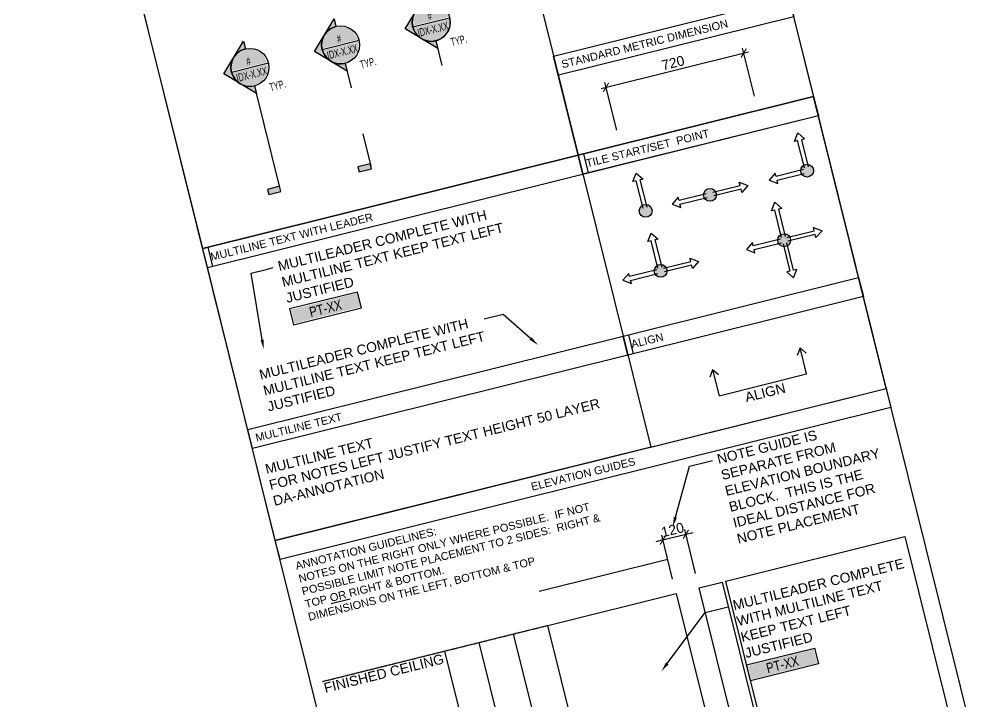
# Model space of a CAD drawing. Header units: inches. Extents: x 122939 to 389145, y 29603 to 574065.
# Drawn here: x 178297 to 183216, y 499840 to 503302 of the extents above; entities that cross this region are included whole.
import ezdxf
from ezdxf import colors
from ezdxf.entities.mleader import LeaderData, LeaderLine
from ezdxf.enums import TextEntityAlignment as Align
from ezdxf.math import Vec2, Vec3

# ---------------------------------------------------------------- set-up
doc = ezdxf.new("R2010")
doc.units = ezdxf.units.IN
doc.header["$MEASUREMENT"] = 0
doc.linetypes.add('HIDDEN', pattern=[0.375, 0.25, -0.125])
for name, color, linetype in [('DA-ANNO-DIMENSION', 1, 'Continuous'), ('DA-ANNOTATION', 2, 'Continuous'), ('DA-ELEV-1', 6, 'Continuous')]:
    doc.layers.add(name, color=color, linetype=linetype)
doc.styles.add('ARIAL', font='arial.ttf')
doc.styles.add('DA-dim', font='arial.ttf')
doc.styles.add('DA-NOTE', font='arial.ttf', dxfattribs={"height": 1})
doc.styles.add('DA-NOTE_0.60', font='arial.ttf', dxfattribs={"width": 0.6})
doc.styles.add('DA-NOTE_0.80', font='arial.ttf', dxfattribs={"width": 0.8, "height": 1})
doc.styles.add('DA-notes', font='arial.ttf')
doc.dimstyles.new('DA-20', dxfattribs={"dimtxt": 50, "dimasz": 37.5, "dimexe": 25, "dimexo": 75, "dimgap": 12.5, "dimtad": 1, "dimdec": 0, "dimrnd": 5, "dimdsep": 46, "dimtxsty": 'DA-dim', "dimblk": 'ARCHTICK', "dimcen": 4, "dimdle": 25, "dimadec": 0, "dimazin": 0, "dimtfac": 1, "dimtdec": 0, "dimtix": 1, "dimtmove": 2, "dimatfit": 3, "dimfxl": 1, "dimarcsym": 0})

# ---------------------------------------------------------------- blocks, each defined once
blk = doc.blocks.new('*U452')
at = {"transparency": 16777216}
h = blk.add_hatch(color=254, dxfattribs=at)
h.dxf.hatch_style = 1
h.paths.add_polyline_path([(-0.3399, 0.1524), (0.3399, 0.1524), (0.3399, 0.0101), (-0.3399, 0.0101)])
blk.add_lwpolyline([(-0.35, 0.1625), (0.35, 0.1625), (0.35, 0), (-0.35, 0)], close=True, dxfattribs=at)
at = {"layer": 'DA-ANNOTATION', "transparency": 16777216, "style": 'DA-NOTE_0.80', "width": 0.8}
blk.add_attdef('FINISHTAG', text='', height=0.1, dxfattribs=at).set_placement((0, 0.08125), align=Align.MIDDLE_CENTER)
blk = doc.blocks.new('*U465')
at = {"layer": 'DA-ANNOTATION', "linetype": 'HIDDEN', "ltscale": 0.5}
for p, q in [((-58.89, 71.25), (0, 71.25)), ((-58.89, 0), (0, 0))]:
    blk.add_line(p, q, dxfattribs=at)
at = {"layer": 'DA-ELEV-1'}
blk.add_lwpolyline([(0, 71.25), (33.62, 71.25), (33.62, 0), (0, 0)], close=True, dxfattribs=at)
at = {"layer": 'Defpoints', "ltscale": 15}
for p, q in [((0, -41.38), (0, -42.62)), ((-0.67, -42), (0.67, -42))]:
    blk.add_line(p, q, dxfattribs=at)
at = {"layer": 'Defpoints', "color": 251, "ltscale": 15, "true_color": 0x636466}
for points in [[(0, 80.25), (33.62, 80.25)], [(-27, 71.25), (-27, 0)], [(-18, 71.25), (-18, 0)], [(-9, 71.25), (-9, 0)], [(-58.89, 0), (-58.89, 0.97)], [(-39.97, 0), (0, 0)], [(0, -9), (33.62, -9)], [(0, -18), (33.62, -18)], [(0, -27), (33.62, -27)]]:
    blk.add_lwpolyline(points, dxfattribs=at)
at = {"layer": 'DA-ANNOTATION', "char_height": 2.5, "attachment_point": 1, "style": 'DA-NOTE'}
for s, width, insert in [('FINISHED CEILING', 2930.3507, (-58.89, 70.75)), ('\\pxql;FINISHED FLOOR', 2699.1556, (-58.89, -0.5))]:
    blk.add_mtext_dynamic_manual_height_columns(s, width=width, gutter_width=0, heights=[809.85], dxfattribs=dict(at, insert=insert))
blk = doc.blocks.new('*U464')
at = {"layer": 'Defpoints', "color": 251, "true_color": 0x636466}
for points in [[(1200, -7221), (600, -7221), (600, 0), (1200, 0)], [(1293, 0), (5975, 0), (5975, -7221), (1293, -7221)]]:
    blk.add_lwpolyline(points, close=True, dxfattribs=at)
blk = doc.blocks.new('*U485')
h = blk.add_hatch(color=256)
h.dxf.hatch_style = 1
edge = h.paths.add_edge_path()
edge.add_line((0, 0.2692), (0, 0.19))
edge.add_arc((0, 0), 0.19, 90, 270)
edge.add_line((0, -0.19), (0, -0.2692))
edge.add_line((0, -0.2692), (-0.2692, 0))
edge.add_line((-0.2692, 0), (0, 0.2692))
at = {"transparency": 33554687}
h = blk.add_hatch(color=254, dxfattribs=at)
h.dxf.hatch_style = 1
edge = h.paths.add_edge_path()
edge.add_line((0.18, 0.01), (-0.18, 0.01))
edge.add_arc((0, -0.0001), 0.1803, 3.22718, 176.77282, ccw=False)
h = blk.add_hatch(color=254, dxfattribs=at)
h.dxf.hatch_style = 1
edge = h.paths.add_edge_path()
edge.add_line((0.18, -0.01), (-0.18, -0.01))
edge.add_arc((0, 0.0001), 0.1803, 183.22718, 356.77282)
h = blk.add_hatch(color=256)
h.dxf.hatch_style = 1
h.paths.add_polyline_path([(0, -1.2239), (-0.125, -1.2239), (-0.125, -1.2781), (0, -1.2781)])
for p, q in [((-0.19, 0), (0.19, 0)), ((0, -1.251), (0, -0.25))]:
    blk.add_line(p, q)
blk.add_lwpolyline([(0, 0.2692), (0, 0.19, 1), (0, -0.19), (0, -0.2692), (-0.2692, 0)], format="xyb", close=True)
blk.add_lwpolyline([(0, -1.2239), (-0.125, -1.2239), (-0.125, -1.2781), (0, -1.2781)], close=True)
blk.add_circle((0, 0), 0.19)
at = {"style": 'DA-NOTE_0.60', "width": 0.6}
blk.add_attdef('VIEWPORT', text='', height=0.08, dxfattribs=at).set_placement((0, 0), align=Align.BOTTOM_CENTER)
blk.add_attdef('SHEET', text='', height=0.08, dxfattribs=at).set_placement((0, -0.0315), align=Align.TOP_CENTER)
blk.add_attdef('NOTE', text='', height=0.08, dxfattribs=at).set_placement((0.1417, -0.3055), align=Align.BOTTOM_LEFT)
blk = doc.blocks.new('*U481')
for points in [[(1.16, -1.64), (0, 0), (-1.16, -1.64)], [(0, 0), (0, -6.78), (22.88, -6.78), (22.88, 0)], [(24.05, -1.64), (22.88, 0), (21.72, -1.64)]]:
    blk.add_lwpolyline(points)
at = {"style": 'DA-notes', "flags": 8}
blk.add_attdef('ALIGN', text='', height=2.5, dxfattribs=at).set_placement((11.57, -8.83), align=Align.MIDDLE_CENTER)
blk = doc.blocks.new('_ARCHTICK')
at = {"color": 0, "linetype": 'ByBlock', "const_width": 0.15}
blk.add_lwpolyline([(-0.5, -0.5), (0.5, 0.5)], dxfattribs=at)
blk = doc.blocks.new('*D496')
at = {"layer": 'DA-ANNO-DIMENSION', "color": 0, "lineweight": -2, "transparency": 16777216}
for p, q in [((181249.6, 502950.9), (181996.8, 503136.8)), ((182026.9, 502912.4), (181966.5, 503155)), ((181328.2, 502738.6), (181267.8, 502981.2))]:
    blk.add_line(p, q, dxfattribs=at)
at = {"layer": 'Defpoints', "color": 0, "transparency": 16777216}
for p in [(181972.6, 503130.7), (182045, 502839.6), (181346.3, 502665.8)]:
    blk.add_point(p, dxfattribs=at)
at = {"layer": 'DA-ANNO-DIMENSION', "color": 0, "lineweight": -2, "transparency": 16777216, "xscale": 37.5, "yscale": 37.5, "zscale": 37.5}
for p, rotation in [((181972.6, 503130.7), 13.97142328439375), ((181273.9, 502956.9), 193.9714232843937)]:
    blk.add_blockref('_ARCHTICK', p, dxfattribs=dict(at, rotation=rotation))
at = {"layer": 'DA-ANNO-DIMENSION', "color": 0, "transparency": 16777216, "insert": (181614, 503080.7), "char_height": 50, "attachment_point": 5, "rotation": 13.9714, "style": 'DA-dim'}
blk.add_mtext('720', dxfattribs=at)
blk = doc.blocks.new('*U467')
at = {"transparency": 33554687}
h = blk.add_hatch(color=256, dxfattribs=at)
h.dxf.hatch_style = 1
edge = h.paths.add_edge_path()
edge.add_arc((0, 0), 1.63, 0, 360)
for points in [[(-0.49, 0.85), (-0.49, 7.98), (-1.34, 7.98), (0, 9.89)], [(0, 9.89), (1.34, 7.98), (0.49, 7.98), (0.49, 0.85)], [(-0.85, 0.49), (-7.98, 0.49), (-7.98, 1.34), (-9.89, 0)], [(0.85, 0.49), (7.98, 0.49), (7.98, 1.34), (9.89, 0)], [(9.89, 0), (7.98, -1.34), (7.98, -0.49), (0.85, -0.49)], [(-9.89, 0), (-7.98, -1.34), (-7.98, -0.49), (-0.85, -0.49)]]:
    blk.add_lwpolyline(points)
blk.add_circle((0, 0), 1.63)
blk = doc.blocks.new('*U477')
h = blk.add_hatch(color=256)
h.dxf.hatch_style = 1
edge = h.paths.add_edge_path()
edge.add_line((0, 0.2692), (0, 0.19))
edge.add_arc((0, 0), 0.19, 90, 270)
edge.add_line((0, -0.19), (0, -0.2692))
edge.add_line((0, -0.2692), (-0.2692, 0))
edge.add_line((-0.2692, 0), (0, 0.2692))
at = {"transparency": 33554687}
h = blk.add_hatch(color=254, dxfattribs=at)
h.dxf.hatch_style = 1
edge = h.paths.add_edge_path()
edge.add_line((0.18, 0.01), (-0.18, 0.01))
edge.add_arc((0, -0.0001), 0.1803, 3.22718, 176.77282, ccw=False)
h = blk.add_hatch(color=254, dxfattribs=at)
h.dxf.hatch_style = 1
edge = h.paths.add_edge_path()
edge.add_line((0.18, -0.01), (-0.18, -0.01))
edge.add_arc((0, 0.0001), 0.1803, 183.22718, 356.77282)
h = blk.add_hatch(color=256)
h.dxf.hatch_style = 1
h.paths.add_polyline_path([(0, -1.2229), (-0.125, -1.2229), (-0.125, -1.2771), (0, -1.2771)])
for p, q in [((-0.19, 0), (0.19, 0)), ((0, -0.19), (0, -0.4433)), ((0, -0.9167), (0, -1.25))]:
    blk.add_line(p, q)
blk.add_lwpolyline([(0, 0.2692), (0, 0.19, 1), (0, -0.19), (0, -0.2692), (-0.2692, 0)], format="xyb", close=True)
blk.add_lwpolyline([(0, -1.2229), (-0.125, -1.2229), (-0.125, -1.2771), (0, -1.2771)], close=True)
blk.add_circle((0, 0), 0.19)
at = {"style": 'DA-NOTE_0.60', "width": 0.6}
blk.add_attdef('VIEWPORT', text='', height=0.08, dxfattribs=at).set_placement((0, 0), align=Align.BOTTOM_CENTER)
blk.add_attdef('SHEET', text='', height=0.08, dxfattribs=at).set_placement((0, -0.0315), align=Align.TOP_CENTER)
blk.add_attdef('NOTE', text='', height=0.08, dxfattribs=at).set_placement((0.1417, -0.3055), align=Align.BOTTOM_LEFT)
blk = doc.blocks.new('*U476')
at = {"transparency": 33554687}
h = blk.add_hatch(color=256, dxfattribs=at)
h.dxf.hatch_style = 1
edge = h.paths.add_edge_path()
edge.add_arc((0, 0), 1.63, 0, 360)
for points in [[(-0.49, 0.85), (-0.49, 7.98), (-1.34, 7.98), (0, 9.89)], [(0, 9.89), (1.34, 7.98), (0.49, 7.98), (0.49, 0.85)]]:
    blk.add_lwpolyline(points)
blk.add_circle((0, 0), 1.63)
blk = doc.blocks.new('*U478')
h = blk.add_hatch(color=256)
h.dxf.hatch_style = 1
edge = h.paths.add_edge_path()
edge.add_line((0, 0.2692), (0, 0.19))
edge.add_arc((0, 0), 0.19, 90, 270)
edge.add_line((0, -0.19), (0, -0.2692))
edge.add_line((0, -0.2692), (-0.2692, 0))
edge.add_line((-0.2692, 0), (0, 0.2692))
at = {"transparency": 33554687}
h = blk.add_hatch(color=254, dxfattribs=at)
h.dxf.hatch_style = 1
edge = h.paths.add_edge_path()
edge.add_line((0.18, 0.01), (-0.18, 0.01))
edge.add_arc((0, -0.0001), 0.1803, 3.22718, 176.77282, ccw=False)
h = blk.add_hatch(color=254, dxfattribs=at)
h.dxf.hatch_style = 1
edge = h.paths.add_edge_path()
edge.add_line((0.18, -0.01), (-0.18, -0.01))
edge.add_arc((0, 0.0001), 0.1803, 183.22718, 356.77282)
for p, q in [((-0.19, 0), (0.19, 0)), ((-0.19, 0), (0.19, 0)), ((0, -0.19), (0, -0.4433))]:
    blk.add_line(p, q)
blk.add_lwpolyline([(0, 0.2692), (0, 0.19, 1), (0, -0.19), (0, -0.2692), (-0.2692, 0)], format="xyb", close=True)
blk.add_circle((0, 0), 0.19)
blk.add_arc((0, 0), 0.19, 180, 0)
at = {"style": 'DA-NOTE_0.60', "width": 0.6}
blk.add_attdef('VIEWPORT', text='', height=0.08, dxfattribs=at).set_placement((0, 0), align=Align.BOTTOM_CENTER)
blk.add_attdef('SHEET', text='', height=0.08, dxfattribs=at).set_placement((0, -0.0315), align=Align.TOP_CENTER)
blk.add_attdef('NOTE', text='', height=0.08, dxfattribs=at).set_placement((0.1417, -0.3055), align=Align.BOTTOM_LEFT)
blk = doc.blocks.new('*U466')
at = {"transparency": 33554687}
h = blk.add_hatch(color=256, dxfattribs=at)
h.dxf.hatch_style = 1
edge = h.paths.add_edge_path()
edge.add_arc((0, 0), 1.63, 0, 360)
for points in [[(-0.85, 0.49), (-7.98, 0.49), (-7.98, 1.34), (-9.89, 0)], [(0.85, 0.49), (7.98, 0.49), (7.98, 1.34), (9.89, 0)], [(9.89, 0), (7.98, -1.34), (7.98, -0.49), (0.85, -0.49)], [(-9.89, 0), (-7.98, -1.34), (-7.98, -0.49), (-0.85, -0.49)]]:
    blk.add_lwpolyline(points)
blk.add_circle((0, 0), 1.63)
blk = doc.blocks.new('*U468')
at = {"transparency": 33554687}
h = blk.add_hatch(color=256, dxfattribs=at)
h.dxf.hatch_style = 1
edge = h.paths.add_edge_path()
edge.add_arc((0, 0), 1.63, 0, 360)
for points in [[(-0.49, 0.85), (-0.49, 7.98), (-1.34, 7.98), (0, 9.89)], [(0, 9.89), (1.34, 7.98), (0.49, 7.98), (0.49, 0.85)], [(-0.85, 0.49), (-7.98, 0.49), (-7.98, 1.34), (-9.89, 0)], [(0.85, 0.49), (7.98, 0.49), (7.98, 1.34), (9.89, 0)], [(9.89, 0), (7.98, -1.34), (7.98, -0.49), (0.85, -0.49)], [(-9.89, 0), (-7.98, -1.34), (-7.98, -0.49), (-0.85, -0.49)], [(-0.49, -0.85), (-0.49, -7.98), (-1.34, -7.98), (0, -9.89)], [(0, -9.89), (1.34, -7.98), (0.49, -7.98), (0.49, -0.85)]]:
    blk.add_lwpolyline(points)
blk.add_circle((0, 0), 1.63)
blk = doc.blocks.new('*U469')
at = {"transparency": 33554687}
h = blk.add_hatch(color=256, dxfattribs=at)
h.dxf.hatch_style = 1
edge = h.paths.add_edge_path()
edge.add_arc((0, 0), 1.63, 0, 360)
for points in [[(-0.49, 0.85), (-0.49, 7.98), (-1.34, 7.98), (0, 9.89)], [(0, 9.89), (1.34, 7.98), (0.49, 7.98), (0.49, 0.85)], [(-0.85, 0.49), (-7.98, 0.49), (-7.98, 1.34), (-9.89, 0)], [(-9.89, 0), (-7.98, -1.34), (-7.98, -0.49), (-0.85, -0.49)]]:
    blk.add_lwpolyline(points)
blk.add_circle((0, 0), 1.63)
blk = doc.blocks.new('*D497')
at = {"color": 0, "lineweight": -2, "transparency": 16777216}
for p, q in [((181612.2, 500461.3), (181556.8, 500684.2)), ((181562.8, 500659.9), (181679.3, 500688.9)), ((181728.7, 500490.3), (181673.2, 500713.2)), ((181679.3, 500688.9), (181715.7, 500697.9)), ((181562.8, 500659.9), (181526.4, 500650.9))]:
    blk.add_line(p, q, dxfattribs=at)
at = {"layer": 'Defpoints', "color": 0, "transparency": 16777216}
for p in [(181679.3, 500688.9), (181630.3, 500388.5), (181746.8, 500417.5)]:
    blk.add_point(p, dxfattribs=at)
at = {"color": 0, "lineweight": -2, "transparency": 16777216, "xscale": 37.5, "yscale": 37.5, "zscale": 37.5}
for p, rotation in [((181562.8, 500659.9), 13.97142328439378), ((181679.3, 500688.9), 193.9714232843937)]:
    blk.add_blockref('_ARCHTICK', p, dxfattribs=dict(at, rotation=rotation))
at = {"color": 0, "transparency": 16777216, "insert": (181611.9, 500711.3), "char_height": 50, "attachment_point": 5, "rotation": 13.9714, "style": 'DA-dim'}
blk.add_mtext('120', dxfattribs=at)

msp = doc.modelspace()

# ---------------------------------------------------------------- linework, layer by layer
at = {"color": 7, "elevation": 0}
for points in [[(178296.642, 505877.756), (181397.269, 506649.186), (185979.94, 488229.964), (182879.314, 487458.533)], [(181007.912, 503115.091), (182202.594, 503412.326), (182327.593, 502909.917), (181132.91, 502612.682)], [(181007.912, 503115.091), (182202.594, 503412.326), (182226.738, 503315.284), (181032.055, 503018.049)], [(179226.966, 502138.487), (182327.593, 502909.917), (182351.737, 502812.876), (179251.11, 502041.445)], [(182327.593, 502909.917), (181132.91, 502612.682), (181501.41, 501131.565), (182696.092, 501428.8)], [(179226.966, 502138.487), (181132.91, 502612.682), (181501.41, 501131.565), (179595.465, 500657.369)], [(179595.465, 500657.369), (182696.092, 501428.8), (182720.236, 501331.758), (179619.609, 500560.328)]]:
    msp.add_lwpolyline(points, close=True, dxfattribs=at)
at = {"elevation": 0}
for points in [[(178913.214, 503399.558), (180819.158, 503873.754), (181132.91, 502612.682), (179226.966, 502138.487)], [(181132.91, 502612.682), (182327.593, 502909.917), (182351.737, 502812.876), (181157.054, 502515.641)], [(181361.344, 501694.535), (182556.026, 501991.77), (182580.17, 501894.728), (181385.487, 501597.493)], [(179455.4, 501220.339), (181361.344, 501694.535), (181385.487, 501597.493), (179479.543, 501123.298)]]:
    msp.add_lwpolyline(points, close=True, dxfattribs=at)
at = {"layer": 'Defpoints'}
for p, q in [((181185.002, 502522.594, 0), (181160.858, 502619.636, 0)), ((179279.058, 502048.398, 0), (179254.914, 502145.44, 0)), ((181413.435, 501604.447, 0), (181389.292, 501701.488, 0))]:
    msp.add_line(p, q, dxfattribs=at)

# ---------------------------------------------------------------- block references
at = {"xscale": 20, "yscale": 20, "zscale": 20, "rotation": 13.97142328298568}
msp.add_blockref('*U465', (181321.963, 498843.333, 0), dxfattribs=at)
at = {"layer": 'DA-ANNOTATION', "rotation": 13.97142328298568}
for name, p, xscale, yscale, zscale, values in [('*U478', (180386.737, 503286.641, 0), 508, 508, 508, {'VIEWPORT': '#', 'SHEET': 'IDX-X.XX', 'NOTE': 'TYP.'}), ('*U477', (179926.819, 503172.214, 0), 508, 508, 508, {'VIEWPORT': '#', 'SHEET': 'IDX-X.XX', 'NOTE': 'TYP.'}), ('*U485', (179466.901, 503057.787, 0), 508, 508, 508, {'VIEWPORT': '#', 'SHEET': 'IDX-X.XX', 'NOTE': 'TYP.'}), ('*U481', (181814.721, 501523.641, 0), 20, 20, 20, {'ALIGN': 'ALIGN'}), ('*U452', (182179.492, 499988.416, 0), 508, 508, 508, {'FINISHTAG': 'PT-XX'})]:
    msp.add_blockref(name, p, dxfattribs=dict(at, xscale=xscale, yscale=yscale, zscale=zscale)).add_auto_attribs(values)
at = {"layer": 'DA-ANNOTATION', "xscale": 20, "yscale": 20, "zscale": 20, "rotation": 13.97142328298568}
for name, p in [('*U469', (182294.613, 502533.829, 0)), ('*U476', (181475.447, 502330.022, 0)), ('*U466', (181801.857, 502411.232, 0)), ('*U468', (182178.345, 502181.397, 0)), ('*U467', (181551.242, 502025.375, 0))]:
    msp.add_blockref(name, p, dxfattribs=at)
at = {"layer": 'DA-ANNOTATION'}
ref = msp.add_blockref('*U452', (179840.67, 501875.248, 0), dxfattribs=dict(at, xscale=-508, yscale=508, zscale=508, rotation=193.9714232829857))
ref.add_attrib('FINISHTAG', 'PT-XX', dxfattribs={"transparency": 16777216, "height": 50.8, "rotation": 13.971423, "style": 'DA-NOTE_0.80', "width": 0.8}).set_placement((179850.635, 501835.194, 0), align=Align.MIDDLE_CENTER)
at = {"layer": 'Defpoints', "xscale": 0.2, "yscale": 0.2, "zscale": 0.2, "rotation": 13.97142328298568}
msp.add_blockref('*U464', (181630.346, 500388.519, 0), dxfattribs=at)

# ---------------------------------------------------------------- texts
at = {"color": 7, "char_height": 40, "rotation": 13.971423, "style": 'ARIAL'}
for s, width, insert, attachment_point in [('STANDARD METRIC DIMENSION', 891.52689, (181043.353, 503091.928, 0), 1), ('TILE START/SET  POINT', 891.52689, (181168.351, 502589.519, 0), 1), ('MULTILINE TEXT WITH LEADER', 891.52689, (179262.407, 502115.323, 0), 1), ('ALIGN', 891.52689, (181396.785, 501671.372, 0), 1), ('MULTILINE TEXT', 891.52689, (179490.841, 501197.176, 0), 1), ('ELEVATION GUIDES', 978.98229, (181153.022, 501013.972, 0), 2)]:
    msp.add_mtext_dynamic_manual_height_columns(s, width=width, gutter_width=4, heights=[0], dxfattribs=dict(at, insert=insert, attachment_point=attachment_point))
at = {"color": 7, "insert": (179693.445, 500547.093, 0), "char_height": 40, "width": 1560.40477, "attachment_point": 1, "rotation": 13.971423, "style": 'ARIAL'}
msp.add_mtext('ANNOTATION GUIDELINES:\\PNOTES ON THE RIGHT ONLY WHERE POSSIBLE.  IF NOT POSSIBLE LIMIT NOTE PLACEMENT TO 2 SIDES:  RIGHT & TOP {\\LOR} RIGHT & BOTTOM.  \\PDIMENSIONS ON THE LEFT, BOTTOM & TOP', dxfattribs=at)
at = {"layer": 'DA-ANNOTATION', "insert": (179539.202, 501042.879, 0), "char_height": 50, "width": 2009.54555, "attachment_point": 1, "rotation": 13.971423, "style": 'DA-NOTE'}
msp.add_mtext('MULTILINE TEXT\\PFOR NOTES LEFT JUSTIFY TEXT HEIGHT 50 LAYER DA-ANNOTATION', dxfattribs=at)

# ---------------------------------------------------------------- dimensions: what is measured, and where the dimension line sits
at = {"color": 7}
dim = msp.add_linear_dim(base=(181679.272, 500688.893, 0), p1=(181630.346, 500388.519, 0), p2=(181746.796, 500417.491, 0), angle=13.971423, dimstyle='DA-20', dxfattribs=at)
dim.commit()
dim.dimension.update_dxf_attribs({"geometry": '*D497', "text_midpoint": (181611.865, 500711.31, 0)})
at = {"layer": 'DA-ANNO-DIMENSION'}
dim = msp.add_linear_dim(base=(181972.576, 503130.736, 0), p1=(181346.307, 502665.776, 0), p2=(182045.007, 502839.611, 0), angle=13.971423, dimstyle='DA-20', dxfattribs=at)
dim.commit()
dim.dimension.update_dxf_attribs({"geometry": '*D496', "text_midpoint": (181614.044, 503080.722, 0)})

# ---------------------------------------------------------------- leaders
at = {"color": 7}
ml = msp.add_multileader_mtext('Standard', dxfattribs=at)
ml.set_content('NOTE GUIDE IS SEPARATE FROM ELEVATION BOUNDARY BLOCK.  THIS IS THE IDEAL DISTANCE FOR NOTE PLACEMENT', color=7, style='DA-notes')
ml.set_leader_properties()
ml.build(insert=Vec2(0, 0))
ml.multileader.update_dxf_attribs({"dogleg_length": 295.449, "arrow_head_size": 50})
ctx = ml.context
ctx.base_point, ctx.char_height, ctx.arrow_head_size, ctx.landing_gap_size, ctx.plane_origin, ctx.plane_x_axis, ctx.plane_y_axis = Vec3(181814.781, 501062.54, 0), 50, 50, 25, Vec3(181716.377, 500782.814, 0), Vec3(0.97041627, 0.24143792), Vec3(-0.24143792, 0.97041627)
notes = []
notes.append((ctx, [(0, (1, 1, 0), (181779.874, 501053.856, 0), (0.97041627, 0.24143792), 35.971, [(0, [(181612.83, 500726.799, 0), (181698.331, 501033.568, 0)], 0, [])])]))
ctx.mtext.insert, ctx.mtext.text_direction, ctx.mtext.rotation, ctx.mtext.width, ctx.mtext.defined_height, ctx.mtext.flow_direction = Vec3(181832.903, 501093.25, 0), Vec3(0.97041627, 0.24143792), 0.24384734, 894.72995, 377.319, 5
at = {"layer": 'DA-ANNOTATION'}
ml = msp.add_multileader_mtext('Standard', dxfattribs=at)
ml.set_content('MULTILEADER COMPLETE WITH MULTILINE TEXT KEEP TEXT LEFT JUSTIFIED', color=256, style='DA-notes')
ml.set_leader_properties()
ml.build(insert=Vec2(0, 0))
ml.multileader.update_dxf_attribs({"dogleg_length": 295.449, "arrow_head_size": 50})
ctx = ml.context
ctx.base_point, ctx.char_height, ctx.arrow_head_size, ctx.landing_gap_size, ctx.plane_origin, ctx.plane_x_axis, ctx.plane_y_axis = Vec3(179585.396, 502041.731, 0), 50, 50, 25, Vec3(179428.016, 501747.332, 0), Vec3(0.97041627, 0.24143792), Vec3(-0.24143792, 0.97041627)
notes.append((ctx, [(0, (1, 1, 0), (179548.468, 502032.544, 0), (0.97041627, 0.24143792), 38.053, [(0, [(179537.172, 501626.553, 0), (179473.533, 502013.9, 0)], 0, [])])]))
ctx.mtext.insert, ctx.mtext.text_direction, ctx.mtext.rotation, ctx.mtext.width, ctx.mtext.flow_direction = Vec3(179603.517, 502072.441, 0), Vec3(0.97041627, 0.24143792), 0.24384734, 1430.10193, 5
ml = msp.add_multileader_mtext('Standard', dxfattribs=at)
ml.set_content('MULTILEADER COMPLETE WITH MULTILINE TEXT KEEP TEXT LEFT JUSTIFIED', color=256, style='DA-notes')
ml.set_leader_properties()
ml.build(insert=Vec2(0, 0))
ml.multileader.update_dxf_attribs({"dogleg_length": 295.449, "arrow_head_size": 50})
ctx = ml.context
ctx.base_point, ctx.char_height, ctx.arrow_head_size, ctx.landing_gap_size, ctx.plane_origin, ctx.plane_x_axis, ctx.plane_y_axis = Vec3(179491.178, 501490.666, 0), 50, 50, 25, Vec3(180333.048, 501444.878, 0), Vec3(0.97041627, 0.24143792), Vec3(-0.24143792, 0.97041627)
notes.append((ctx, [(0, (1, 1, 0), (180752.752, 501804.544, 0), (-0.97041627, -0.24143792), 100, [(0, [(180928.795, 501649.268, 0)], 0, [])])]))
ctx.mtext.insert, ctx.mtext.text_direction, ctx.mtext.rotation, ctx.mtext.width, ctx.mtext.flow_direction = Vec3(179509.299, 501521.376, 0), Vec3(0.97041627, 0.24143792), 0.24384734, 1464.56336, 5
ml = msp.add_multileader_mtext('Standard', dxfattribs=at)
ml.set_content('MULTILEADER COMPLETE WITH MULTILINE TEXT KEEP TEXT LEFT JUSTIFIED', color=256, style='DA-notes')
ml.set_leader_properties()
ml.build(insert=Vec2(0, 0))
ml.multileader.update_dxf_attribs({"dogleg_length": 295.449, "arrow_head_size": 50})
ctx = ml.context
ctx.base_point, ctx.char_height, ctx.arrow_head_size, ctx.landing_gap_size, ctx.plane_origin, ctx.plane_x_axis, ctx.plane_y_axis = Vec3(181894.509, 500320.806, 0), 50, 50, 25, Vec3(181796.105, 500041.08, 0), Vec3(0.97041627, 0.24143792), Vec3(-0.24143792, 0.97041627)
notes.append((ctx, [(0, (1, 1, 0), (181859.602, 500312.121, 0), (0.97041627, 0.24143792), 35.971, [(0, [(181554.858, 499992.78, 0), (181778.059, 500291.833, 0)], 0, [])])]))
ctx.mtext.insert, ctx.mtext.text_direction, ctx.mtext.rotation, ctx.mtext.width, ctx.mtext.defined_height, ctx.mtext.flow_direction = Vec3(181912.631, 500351.516, 0), Vec3(0.97041627, 0.24143792), 0.24384734, 894.72995, 377.319, 5
for ctx, leaders in notes:
    for number, flags, end, landing, length, lines in leaders:
        leader = LeaderData()
        leader.index, (leader.has_last_leader_line, leader.has_dogleg_vector, leader.attachment_direction) = number, flags
        leader.last_leader_point, leader.dogleg_vector, leader.dogleg_length = Vec3(end), Vec3(landing), length
        for number, points, colour, breaks in lines:
            line = LeaderLine()
            line.index, line.vertices, line.color, line.breaks = number, Vec3.list(points), colors.encode_raw_color(colour), breaks
            leader.lines.append(line)
        ctx.leaders.append(leader)

doc.saveas('drawing.dxf')
